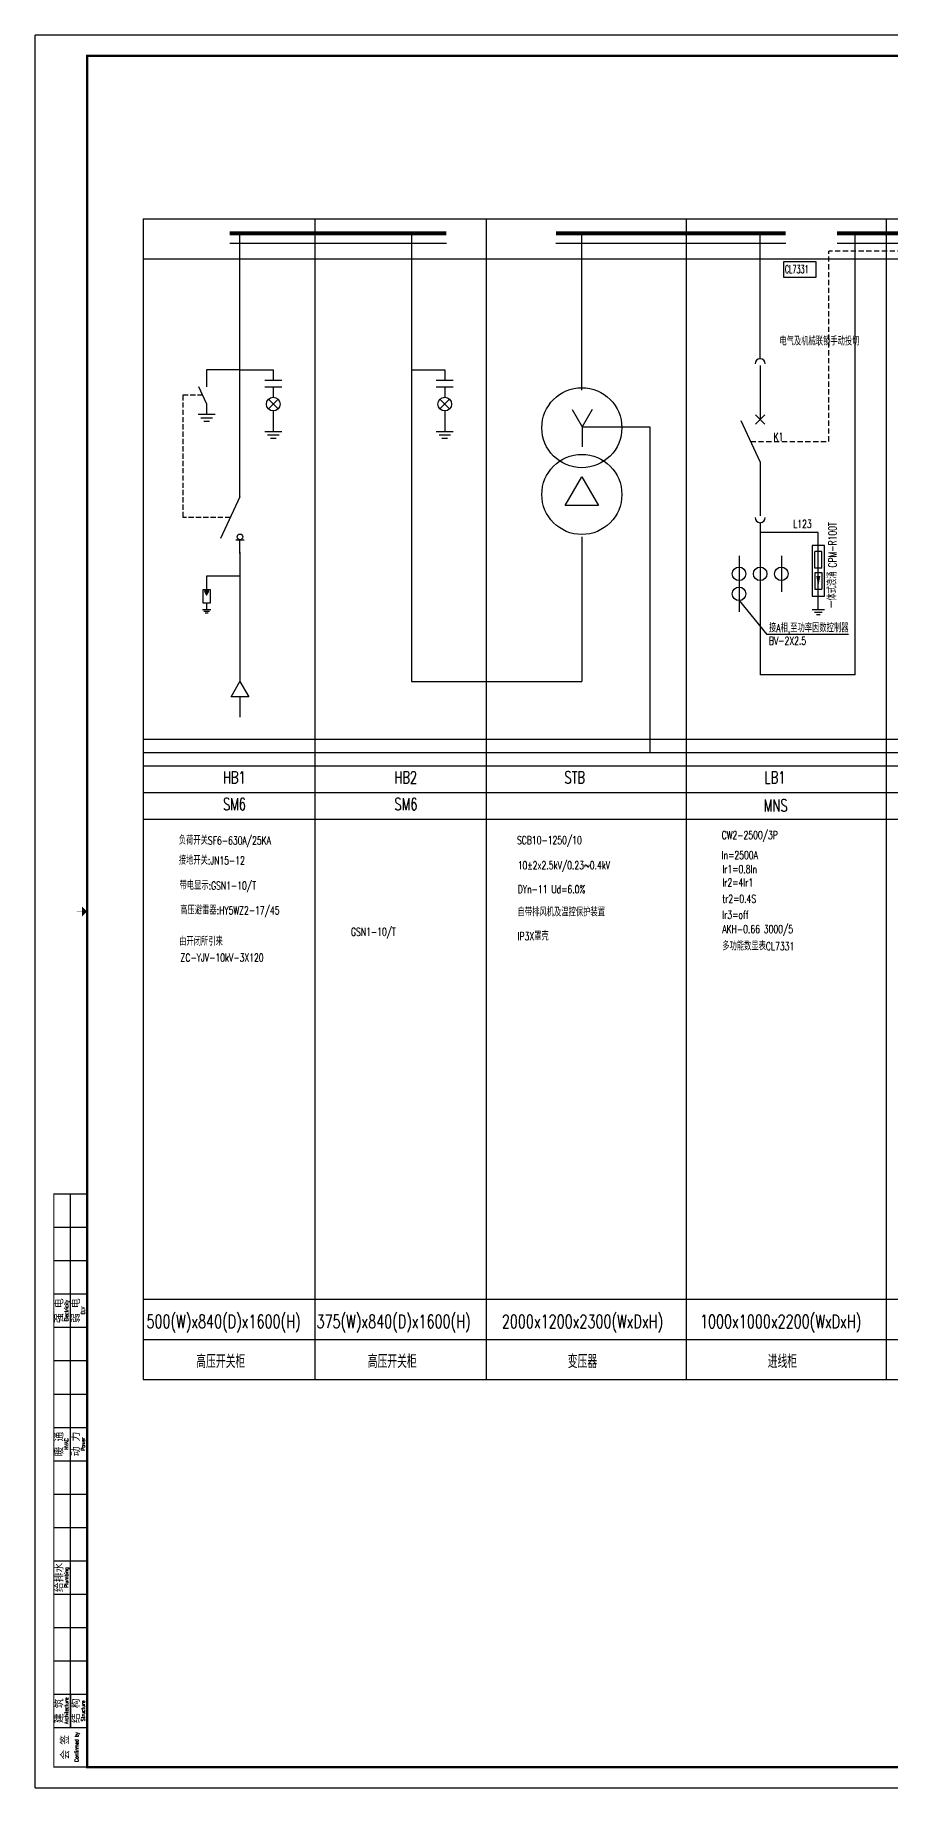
# Model space of a CAD drawing. Extents: x -336391 to 664021, y -458009 to -178412.
# Drawn here: x 172055 to 213136, y -458009 to -373909 of the extents above; entities that cross this region are included whole.
import ezdxf
from ezdxf.enums import TextEntityAlignment as Align

# ---------------------------------------------------------------- set-up
doc = ezdxf.new("R2010")
doc.units = 0
doc.header["$LTSCALE"] = 1000
doc.header["$MEASUREMENT"] = 0
doc.linetypes.add('DASH', pattern=[0.35, 0.25, -0.1])
doc.linetypes.add('DASHED2', pattern=[0.375, 0.25, -0.125])
for name, color, linetype in [('A-墙线', 7, 'CONTINUOUS'), ('EQUIP-箱柜', 3, 'CONTINUOUS'), ('WIRE-照明', 6, 'CONTINUOUS'), ('图框', 7, 'CONTINUOUS'), ('电气-文字', 4, 'CONTINUOUS'), ('电气-电缆沟', 9, 'CONTINUOUS')]:
    doc.layers.add(name, color=color, linetype=linetype)
doc.styles.add('HZ', font='tjromans.shx', dxfattribs={"width": 0.75, "bigfont": 'tjhztxt.shx'})
doc.styles.get("Standard").update_dxf_attribs({"font": 'simplex.shx', "bigfont": 'hztxt.shx'})
doc.styles.add('TKZ2_tjkts.shx', font='tjromant.shx', dxfattribs={"bigfont": 'tjkts.shx'})
doc.linetypes.add('接地线', pattern='A,0.5,-0.25,0,-0.25,["/",Standard,S=0.25,R=0,X=-0.8,Y=-0.12]', length=1)

# ---------------------------------------------------------------- blocks, each defined once
blk = doc.blocks.new('tk2')
at = {"layer": '图框'}
for p, q in [((118900, 84100), (0, 84100)), ((0, 0), (0, 84100)), ((1700, 2900), (1700, 28500)), ((900, 26900), (2500, 26900)), ((900, 25300), (2500, 25300)), ((900, 23700), (2500, 23700)), ((900, 22100), (2500, 22100)), ((900, 20500), (2500, 20500)), ((900, 18900), (2500, 18900)), ((900, 17300), (2500, 17300)), ((900, 15700), (2500, 15700)), ((900, 14100), (2500, 14100)), ((900, 12500), (2500, 12500)), ((900, 10900), (2500, 10900)), ((900, 9300), (2500, 9300)), ((900, 7700), (2500, 7700)), ((900, 6100), (2500, 6100)), ((900, 4500), (2500, 4500)), ((1700, 4500), (1700, 2900)), ((900, 2900), (2500, 2900)), ((0, 0), (118900, 0))]:
    blk.add_line(p, q, dxfattribs=at)
at = {"layer": '图框', "const_width": 120}
blk.add_lwpolyline([(117900, 1000), (117900, 83100), (2500, 83100), (2500, 1000)], close=True, dxfattribs=at)
at = {"layer": '图框'}
for points, const_width in [([(2250, 42050), (2000, 42050)], 30), ([(2500, 1000), (900, 1000), (900, 28500), (2500, 28500)], 60)]:
    blk.add_lwpolyline(points, dxfattribs=dict(at, const_width=const_width))
blk.add_solid([(2250, 41800), (2250, 42300), (2500, 42050)], dxfattribs=at)
at = {"layer": '图框', "style": 'TKZ2_tjkts.shx'}
for s, p in [('强 电', (1179, 22900)), ('弱 电', (1979, 22900)), ('暖 通', (1179, 16500)), ('动 力', (1979, 16500)), ('给排水', (1179, 10100)), ('建 筑', (1179, 3700)), ('结 构', (1979, 3700)), ('会 签', (1462, 1950))]:
    blk.add_text(s, height=360, rotation=90, dxfattribs=at).set_placement(p, align=Align.MIDDLE_CENTER)
at = {"layer": '图框', "style": 'TKZ2_tjkts.shx', "width": 0.8}
for s, p in [('Electricity', (1502, 22900)), ('ELV', (2302, 22900)), ('HVAC', (1502, 16500)), ('Power', (2302, 16500)), ('Plumbing', (1502, 10100)), ('Architecture', (1502, 3700)), ('Structure', (2302, 3700)), ('Confirmed by', (1995, 1961))]:
    blk.add_text(s, height=180, rotation=90, dxfattribs=at).set_placement(p, align=Align.MIDDLE_CENTER)

msp = doc.modelspace()

# ---------------------------------------------------------------- hatches: boundary and pattern name
at = {"layer": 'EQUIP-箱柜'}
msp.add_hatch(color=256, dxfattribs=at).paths.add_polyline_path([(180180.3, -400584), (180290.8, -400775.6), (180401.4, -400584)])

# ---------------------------------------------------------------- linework, layer by layer
for p, q in [((183079.4, -390459.6), (183902.3, -390459.6)), ((183079.4, -390788.7), (183902.3, -390788.7)), ((191308, -390459.6), (192130.8, -390459.6)), ((191308, -390788.7), (192130.8, -390788.7)), ((183721.5, -391839.2), (183260.2, -391378)), ((183721.5, -391378), (183260.2, -391839.2)), ((191950, -391378), (191488.8, -391839.2)), ((191950, -391839.2), (191488.8, -391378)), ((197842.1, -391878.5), (198322.1, -392709.9)), ((198802.1, -391878.5), (198322.1, -392709.9)), ((198322.1, -392709.9), (198322.1, -393669.9)), ((206860.1, -394389.7), (205941.8, -392420.5)), ((207089.2, -392126.4), (206631, -392584.6)), ((207089.2, -392584.6), (206631, -392126.4)), ((183079.4, -392922.1), (183902.3, -392922.1)), ((183216.6, -393086.7), (183765.1, -393086.7)), ((183353.7, -393251.3), (183628, -393251.3)), ((191308, -392922.1), (192130.8, -392922.1)), ((191445.2, -393086.7), (191993.7, -393086.7)), ((191582.3, -393251.3), (191856.6, -393251.3)), ((205844.7, -398896), (205844.7, -401584)), ((207875.5, -398896), (207875.5, -400624)), ((209815.2, -398681.2), (209480, -398681.2)), ((209480, -399478.9), (209480, -398681.2)), ((209815.2, -399478.9), (209815.2, -398681.2)), ((209815.2, -399478.9), (209480, -399478.9)), ((209480, -399701.4), (209480, -400499.1)), ((209480, -399701.4), (209815.2, -399701.4)), ((209815.2, -399701.4), (209815.2, -400499.1)), ((209480, -400499.1), (209815.2, -400499.1)), ((180496.6, -401485.3), (180085.1, -401485.3)), ((180428, -401567.6), (180153.7, -401567.6)), ((180359.4, -401649.8), (180222.3, -401649.8)), ((209353, -401468.3), (209942.2, -401468.3)), ((209460.3, -401594.3), (209834.9, -401594.3)), ((209562.3, -401714.1), (209732.8, -401714.1))]:
    msp.add_line(p, q, dxfattribs=at)
at = {"layer": 'EQUIP-箱柜', "color": 3}
for p, q in [((206860.1, -391707.5), (206860.1, -392355.5)), ((206860.1, -394389.7), (206860.1, -395037.7)), ((180125, -400502.1), (180456.7, -400502.1)), ((180125, -401165.6), (180125, -400502.1)), ((180180.3, -400584), (180290.8, -400775.6)), ((180401.4, -400584), (180180.3, -400584)), ((180290.8, -400775.6), (180401.4, -400584)), ((180456.7, -400502.1), (180456.7, -401165.6)), ((180456.7, -401165.6), (180125, -401165.6))]:
    msp.add_line(p, q, dxfattribs=at)
at = {"layer": 'EQUIP-箱柜'}
for points in [[(199099.2, -396487.6), (197499.2, -396487.6), (198299.2, -395101.9)], [(209354.9, -398406.2), (209354.9, -400831.3), (209940.2, -400831.3), (209940.2, -398406.2)]]:
    msp.add_lwpolyline(points, close=True, dxfattribs=at)
msp.add_lwpolyline([(209647.6, -399859.9, 192, 0, 0), (209647.6, -400376, 0, 0, 0)], format="xyseb", dxfattribs=at)
at = {"layer": 'EQUIP-箱柜', "color": 3}
msp.add_lwpolyline([(181463.3, -405657.9), (181890.8, -404917.3), (182318.4, -405657.9)], close=True, dxfattribs=at)
at = {"layer": 'EQUIP-箱柜'}
for centre, radius in [((198299.2, -392749.6), 1920), ((183490.8, -391611.6), 329.1), ((191719.4, -391611.6), 329.1), ((198299.2, -395950.9), 1920), ((205844.7, -399760), 324), ((206860.1, -399760), 324), ((207875.5, -399760), 324), ((205844.7, -400720), 324)]:
    msp.add_circle(centre, radius, dxfattribs=at)
for centre, start, end in [((206860.1, -389682.5), 0, 180), ((206860.1, -397062.7), 180, 0)]:
    msp.add_arc(centre, 243, start, end, dxfattribs=at)
at = {"layer": 'WIRE-照明'}
for p, q in [((181890.8, -395399.5), (181890.8, -383420.3)), ((190119.4, -383420.3), (190119.4, -404917.3)), ((198299.2, -390945.3), (198299.2, -383420.3)), ((206860.1, -389439.5), (206860.1, -383420.3)), ((211420.1, -404607.9), (211420.1, -383420.3)), ((181890.8, -389965.9), (180290.8, -389965.9)), ((181890.8, -389965.9), (183490.8, -389965.9)), ((183490.8, -389965.9), (183490.8, -390459.6)), ((190119.4, -389965.9), (191719.4, -389965.9)), ((191719.4, -389965.9), (191719.4, -390459.6)), ((206860.1, -389763.5), (206860.1, -391707.5)), ((183490.8, -391934.7), (183490.8, -392428.4)), ((183490.8, -392428.4), (183490.8, -392922.1)), ((191719.4, -391934.7), (191719.4, -392428.4)), ((191719.4, -392428.4), (191719.4, -392922.1)), ((206860.1, -395037.7), (206860.1, -396981.7)), ((206860.1, -397305.7), (206860.1, -404607.9)), ((209647.6, -397770.6), (206860.1, -397770.6)), ((209647.6, -401468.3), (209647.6, -397770.6)), ((198299.2, -397986.6), (198299.2, -404917.3)), ((181890.8, -398716.6), (181890.8, -398972.5)), ((181890.8, -398972.5), (181890.8, -404917.3)), ((180290.8, -399868.6), (180290.8, -400775.6)), ((181890.8, -399868.6), (180290.8, -399868.6)), ((180290.8, -401165.6), (180290.8, -401485.3)), ((190119.4, -404917.3), (198299.2, -404917.3)), ((211420.1, -404607.9), (206860.1, -404607.9)), ((181890.8, -405657.9), (181890.8, -406642.5))]:
    msp.add_line(p, q, dxfattribs=at)
at = {"layer": 'WIRE-照明', "color": 3}
for p, q in [((181403.2, -383893.1), (191797.5, -383893.1)), ((197052.2, -383893.1), (208087.8, -383893.1)), ((210552.2, -383893.1), (274674, -383893.1)), ((180290.8, -389965.9), (180290.8, -390792.1)), ((180290.8, -391584.8), (179917.7, -390784.6)), ((183490.8, -390788.7), (183490.8, -391282.4)), ((191719.4, -390788.7), (191719.4, -391282.4)), ((180290.8, -391584.8), (180290.8, -392121)), ((180702.3, -392121), (179879.4, -392121)), ((180565.1, -392285.6), (180016.6, -392285.6)), ((180428, -392450.2), (180153.7, -392450.2)), ((181890.8, -396057.8), (180958, -398058.3)), ((181890.8, -396057.8), (181890.8, -395399.5)), ((181688.2, -398124.3), (182093.5, -398124.3)), ((181890.8, -398782.6), (181890.8, -398124.3))]:
    msp.add_line(p, q, dxfattribs=at)
at = {"layer": 'WIRE-照明', "linetype": 'DASH'}
for p, q in [((179147.7, -391184.7), (179147.7, -397058.1)), ((180104.3, -391184.7), (179147.7, -391184.7)), ((181424.4, -397058.1), (179147.7, -397058.1))]:
    msp.add_line(p, q, dxfattribs=at)
at = {"layer": 'WIRE-照明', "linetype": '接地线'}
for p, q in [((198322.1, -392709.9), (201563.9, -392709.9)), ((201563.9, -392709.9), (201563.9, -408326)), ((177250.9, -408326), (280108.1, -408326))]:
    msp.add_line(p, q, dxfattribs=at)
at = {"layer": 'WIRE-照明', "color": 3, "const_width": 192}
for points in [[(181403.2, -383420.3), (191797.5, -383420.3)], [(197052.2, -383420.3), (208087.8, -383420.3)], [(210552.2, -383420.3), (251308.1, -383420.3)]]:
    msp.add_lwpolyline(points, dxfattribs=at)
at = {"layer": 'WIRE-照明', "color": 3}
msp.add_circle((181890.8, -397988.2), 136.1, dxfattribs=at)
at = {"layer": '电气-文字'}
for p, q in [((177250.9, -382726), (177250.9, -438406)), ((177250.9, -382726), (251308.1, -382726)), ((185479.5, -382726), (185479.5, -438406)), ((193708.1, -382726), (193708.1, -438406)), ((193708.1, -382726), (193708.1, -438406)), ((203308.1, -382726), (203308.1, -438406)), ((203308.1, -382726), (203308.1, -438406)), ((212908.1, -382726), (212908.1, -438406)), ((177250.9, -384646), (251308.1, -384646)), ((205844.7, -401044), (207181.2, -402663.2)), ((211095.2, -402663.2), (207181.2, -402663.2)), ((177250.9, -407686), (251308.1, -407686)), ((177250.9, -408966), (251308.1, -408966)), ((177250.9, -410246), (251308.1, -410246)), ((177250.9, -411526), (251308.1, -411526)), ((177250.9, -434566), (251308.1, -434566)), ((177250.9, -436486), (251308.1, -436486)), ((177250.9, -438406), (251308.1, -438406))]:
    msp.add_line(p, q, dxfattribs=at)
msp.add_lwpolyline([(209522.7, -384774), (209522.7, -385542), (207986.7, -385542), (207986.7, -384774)], close=True, dxfattribs=at)
at = {"layer": '电气-电缆沟', "linetype": 'DASHED2'}
for p, q in [((271452.3, -384282.1), (210150.9, -384282.1)), ((210150.9, -393405.1), (210150.9, -384282.1)), ((206400.9, -393405.1), (210150.9, -393405.1))]:
    msp.add_line(p, q, dxfattribs=at)

# ---------------------------------------------------------------- block references
at = {"layer": 'A-墙线'}
msp.add_blockref('tk2', (172054.8, -458008.9), dxfattribs=at)

# ---------------------------------------------------------------- texts
at = {"layer": '电气-文字', "style": 'HZ'}
for s, height, width, p in [('CL7331', 384, 0.5, (208044.1, -385336)), ('电气及机械联锁手动投切', 384, 0.7, (207781.9, -388797.6)), ('K1', 384, 0.7, (207503.6, -393374.6)), ('L123', 384, 0.7, (208444.6, -397557.2)), ('接A相,至功率因数控制器', 384, 0.7, (207279.4, -402554.7)), ('BV-2X2.5', 384, 0.7, (207279.4, -403158.6)), ('HB1', 576, 0.7, (181074.4, -409813.5)), ('HB2', 576, 0.7, (189303, -409813.5)), ('STB', 576, 0.7, (197468.1, -409813.5)), ('LB1', 576, 0.7, (207068.1, -409813.5)), ('SM6', 576, 0.7, (181074.4, -411093.5)), ('SM6', 576, 0.7, (189303, -411093.5)), ('MNS', 576, 0.7, (207029.8, -411157.5)), ('CW2-2500/3P', 384, 0.7, (205011.3, -412485.8)), ('负荷开关SF6-630A/25KA', 384, 0.7, (178954.1, -412743.8)), ('SCB10-1250/10', 384, 0.7, (195186.7, -412727.8)), ('接地开关:JN15-12', 384, 0.7, (178954.1, -413703.8)), ('10%%P2x2.5kV/0.23~0.4kV', 384, 0.7, (195223.3, -413934.2)), ('In=2500A', 384, 0.7, (205011.3, -413445.8)), ('Ir1=0.8In', 384, 0.7, (205047.9, -414117.5)), ('带电显示:GSN1-10/T', 384, 0.7, (178990.8, -414910.1)), ('Ir2=4Ir1', 384, 0.7, (205047.9, -414761.5)), ('DYn-11 Ud=6.0%', 384, 0.7, (195223.3, -415086.2)), ('tr2=0.4S', 384, 0.7, (205041, -415538.5)), ('高压避雷器:HY5WZ2-17/45', 384, 0.7, (179024.1, -416096.9)), ('自带排风机及温控保护装置', 384, 0.7, (195216.4, -416189.6)), ('Ir3=off', 384, 0.7, (205041, -416310.6)), ('GSN1-10/T', 384, 0.7, (187219.3, -417125.3)), ('IP3X罩壳', 384, 0.7, (195216.4, -417339.6)), ('AKH-0.66 3000/5', 384, 0.7, (205041, -416995.7)), ('由开闭所引来', 384, 0.7, (178972.7, -417594.3)), ('多功能数显表CL7331', 384, 0.7, (205037.8, -417818.3)), ('ZC-YJV-10kV-3X120', 384, 0.7, (179039.9, -418365.1)), ('500(W)x840(D)x1600(H)', 640, 0.7, (177405.6, -435945.7)), ('375(W)x840(D)x1600(H)', 640, 0.7, (185566.6, -435945.7)), ('2000x1200x2300(WxDxH)', 640, 0.7, (194459.9, -435945.7)), ('1000x1000x2200(WxDxH)', 640, 0.7, (203971.3, -435945.7)), ('高压开关柜', 640, 0.7, (179793.4, -437865.7)), ('高压开关柜', 640, 0.7, (188021.9, -437865.7)), ('变压器', 640, 0.7, (197621.9, -437865.7)), ('进线柜', 640, 0.7, (207221.9, -437865.7))]:
    msp.add_text(s, height=height, dxfattribs=dict(at, width=width)).set_placement(p)
at = {"layer": '电气-文字', "style": 'HZ', "width": 0.7}
msp.add_text('一体式浪涌 CPM-R100T', height=384, rotation=90, dxfattribs=at).set_placement((210517.6, -399334.8), align=Align.CENTER)

doc.saveas('drawing.dxf')
